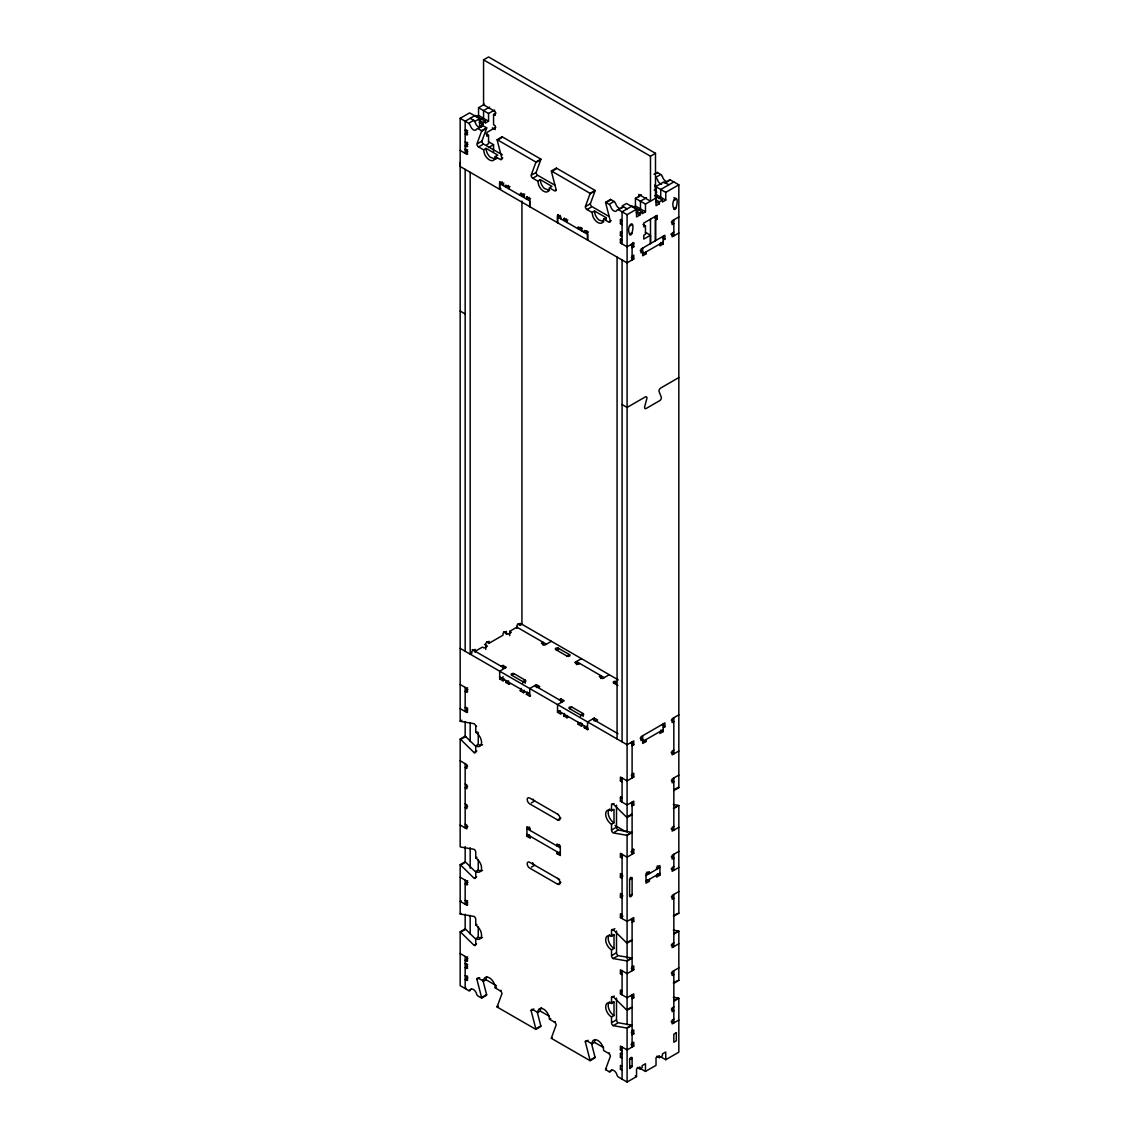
<?xml version="1.0" encoding="UTF-8"?>
<svg xmlns="http://www.w3.org/2000/svg" width="1139" height="1139" viewBox="0 0 1139 1139"><rect width="100%" height="100%" fill="white"/><g stroke="black" fill="none" stroke-linecap="round" stroke-linejoin="round"><path stroke-width="1.5" d="M460.17 162.493L460.17 166.508L627.091 262.881L633.768 259.023L633.768 255.164L632.102 256.133M500.918 188.59L499.665 189.316L499.665 181.599L503.011 183.536L503.851 183.052M530.546 198.471L529.72 198.955L529.72 206.657L529.72 200.877L499.665 183.536L499.665 189.316M558.366 214.531L557.541 215.015L557.541 222.731L557.541 216.937L560.203 215.399M588.422 231.886L587.582 232.356L587.582 240.073L587.582 234.292L557.541 216.937M645.471 232.342L650.483 235.232L650.483 243.589L650.483 219.172M655.495 198.3L655.495 153.324L650.483 156.214L650.483 201.19L638.794 194.442L638.794 197.004M483.562 149.821L486.068 148.369L497.757 155.118L495.251 156.57L494.269 159.745A8.258 4.77 60 0 1 484.559 154.135L483.562 149.821L478.551 146.931A2.363 1.367 60 0 1 476.885 144.041L481.583 131.241A2.363 1.367 60 0 0 481.655 130.729L486.666 127.839L482.651 125.603L481.569 126.187A4.727 2.734 60 0 1 481.099 126.927M495.251 156.57L500.249 159.46A2.363 1.367 60 0 0 501.929 158.492L497.216 140.268A2.378 1.367 60 0 1 497.159 139.67L502.157 136.78L540.883 159.147L535.885 162.037A2.363 1.367 60 0 1 535.814 162.55L531.101 175.335A2.363 1.367 60 0 0 532.781 178.225L537.779 181.129L540.285 179.677L551.974 186.426L549.468 187.864L548.485 191.053M592.009 212.423L594.515 210.986L606.19 217.734L603.684 219.172L602.702 222.347A8.258 4.77 60 0 1 593.006 216.752L592.009 212.423L586.998 209.533A2.363 1.367 60 0 1 585.332 206.643L590.03 193.844A2.363 1.367 60 0 0 590.102 193.345L595.113 190.441L556.387 168.088L551.376 170.978A2.378 1.367 60 0 0 551.447 171.576L556.145 189.8L555.305 190.284M632.102 1066.545L629.796 1068.553L629.596 1059.726A1.765 1.025 -60 0 1 630.849 1057.562A1.765 1.025 -60 0 1 632.102 1058.273L632.102 1066.545L630.849 1065.819M622.079 404.544L627.091 407.435L645.286 396.942A2.363 1.367 -60 0 1 646.838 398.622L644.617 406.879A2.363 1.367 -60 0 0 646.212 408.445L659.709 400.657A2.363 1.367 -60 0 0 661.303 397.255L659.082 391.56A2.363 1.367 -60 0 1 660.648 388.072L678.83 377.564M477.725 143.557L481.897 141.151L486.595 128.351A2.363 1.367 60 0 0 486.666 127.839M531.941 174.865L536.113 172.445L540.811 159.659A2.363 1.367 60 0 0 540.883 159.147M586.158 206.159L590.344 203.753L595.042 190.953A2.363 1.367 60 0 0 595.113 190.441M537.394 1012.656L540.811 1025.912A2.363 1.367 60 0 1 540.883 1026.495L535.885 1029.385L497.159 1007.033A2.363 1.367 60 0 1 497.216 1006.52L501.929 993.721A2.363 1.367 60 0 0 500.249 990.83L495.251 987.94A8.258 4.77 60 0 0 489.4 977.817A8.258 4.77 60 0 0 483.562 981.192L478.551 978.301A2.363 1.367 60 0 0 476.885 979.269L481.583 997.493A2.363 1.367 60 0 1 481.655 998.091L486.666 995.201A2.363 1.367 60 0 0 486.595 994.603L482.779 979.796M640.46 1068.539L645.471 1071.429L645.471 1063.726L642.14 1065.648L642.14 1067.585L639.89 1068.88L639.89 1066.958L636.544 1068.88L636.544 1076.583L627.091 1082.05L618.562 1077.124A2.363 1.367 60 0 1 616.982 1074.931A4.727 2.719 60 0 0 613.836 1070.546A4.727 2.719 60 0 0 610.689 1071.301A2.363 1.367 60 0 1 609.123 1071.671L605.592 1069.649A2.363 1.367 60 0 1 605.663 1069.137L610.362 1056.337A2.363 1.367 60 0 0 608.696 1053.447L603.684 1050.557A8.258 4.77 60 0 0 597.847 1040.434A8.258 4.77 60 0 0 592.009 1043.808L586.998 1040.918A2.363 1.367 60 0 0 585.332 1041.872L590.03 1060.11A2.363 1.367 60 0 1 590.102 1060.694L595.113 1057.804A2.363 1.367 60 0 0 595.042 1057.22L591.511 1043.538M668.735 180.275L670.302 179.891L678.83 184.817L678.83 787.661L673.832 790.551M492.319 127.867L495.237 129.547L495.237 125.703L493.571 124.735L493.571 114.455L495.237 115.409L495.237 111.565L483.562 104.816L483.562 59.84L488.574 56.95L655.495 153.324M475.732 746.415L465.652 736.52A2.363 1.367 60 0 0 465.168 736.164L460.17 739.054A2.363 1.367 60 0 1 460.64 739.41L474.08 752.594A2.363 1.367 60 0 0 475.746 751.64L475.746 745.86A8.258 4.77 60 0 0 481.583 742.486A8.258 4.77 60 0 0 475.746 732.363L475.746 726.582A2.363 1.367 60 0 0 474.08 723.692L460.64 721.357A2.363 1.367 60 0 1 460.17 721.172L460.17 118.328L469.624 112.861L479.619 118.655L479.619 126.372L482.95 124.436L482.95 122.514L479.192 120.35M467.844 151.8L465.168 153.338L465.168 121.218L475.219 115.409L485.2 121.218L485.2 123.14L488.546 121.218L478.551 115.409L478.551 107.707L484.573 104.233M483.534 110.611L489.585 107.123M476.33 116.705L478.551 115.409M469.524 122.77L473.696 120.35L475.276 122.542A4.727 2.734 60 0 0 480.345 127.34M479.619 118.655L475.219 121.204L470.179 118.328M488.546 121.218L488.546 113.501L494.568 110.027M481.313 119.609L483.562 118.314L483.562 110.597M466.008 129.732L465.168 130.202L467.673 130.686M493.571 114.455L496.077 113.003M482.95 122.514L485.2 121.218M467.673 132.622L465.168 134.06L467.673 134.544M460.17 118.328L468.699 123.24L470.265 125.432A4.727 2.734 60 0 0 473.411 129.832A4.727 2.734 60 0 0 476.558 129.077L482.31 126.287M481.583 131.241L485.755 128.835M465.168 142.09L467.673 142.574M495.849 127.283L486.88 132.451L486.88 136.31L488.546 135.342L488.546 143.699L486.88 144.667M467.958 144.34L465.168 145.949L467.673 146.433M466.008 148.995L465.168 149.48L467.673 149.964M478.551 146.931L482.722 144.525M460.17 150.448L466.848 154.306L467.673 153.822M498.056 139.784L502.228 137.378M488.546 147.557L493.557 144.667L493.557 151.345M501.089 158.976L502.755 158.008M499.665 183.536L502.342 181.998M535.814 162.55L539.986 160.143M503.851 184.974L503.011 185.458L503.011 183.536M508.578 185.458L505.787 187.067L505.787 185.144L509.133 187.067L509.959 186.582M532.781 178.239L536.953 175.819M552.273 171.092L556.458 168.686A2.378 1.367 60 0 1 556.387 168.088M522.758 193.972L520.252 195.424L521.092 193.004M520.252 193.488L523.598 195.424L524.424 194.94M524.424 196.862L523.598 197.346L523.598 195.424M529.165 197.346L526.375 198.955L527.215 196.549M590.03 193.844L594.202 191.437M566.439 218.873L563.663 220.482L564.488 218.062M563.663 218.546L566.994 220.482L567.834 219.998M586.998 209.533L591.169 207.127M603.684 219.172L608.696 222.062A2.363 1.367 60 0 0 610.362 221.108L605.663 202.884A2.378 1.367 60 0 1 605.592 202.286L610.604 199.396L614.619 201.802L615.701 203.625A4.727 2.734 60 0 0 618.847 208.01A4.727 2.734 60 0 0 621.994 207.255L623.574 206.885M654 174.338L657.345 172.416L661.36 174.808L662.442 176.63M606.503 202.4L609.835 200.464M609.949 203.838L614.12 201.432M660.022 174.922L655.85 177.328L657.431 179.521A4.727 2.734 60 0 0 661.56 184.319M581.175 227.601A1.765 1.025 0 0 1 580.634 227.387L578.128 228.825L578.128 226.903L581.46 228.825L582.3 228.341M633.213 207.298L635.434 206.017L635.434 198.314L641.456 194.826M678.83 184.817L665.76 192.363L665.76 200.08L655.722 194.313L655.722 186.597L663.838 181.913L668.849 184.803M582.3 230.277L581.46 230.761L581.46 228.825M605.592 202.286L609.607 204.693L610.689 206.515A4.727 2.734 60 0 0 613.836 210.9A4.727 2.734 60 0 0 616.982 210.145L622.734 207.355M666.13 182.297L670.302 179.891M654.185 190.028L655.438 189.302M587.026 230.761L584.25 232.356L584.25 230.434L587.582 232.356M631.533 206.344L622.079 211.797L622.079 243.931M640.445 201.204L646.496 197.702M673.832 181.927L660.72 189.487L660.72 197.204L658.499 198.485M609.536 221.578L611.202 220.624M656.278 194.598L655.438 195.082A2.363 1.367 60 0 0 656.619 195.196M618.562 209.775L627.091 214.687L636.544 209.234L636.544 216.937L639.89 215.015L639.89 213.093L636.132 210.914M635.434 198.314L645.471 204.08L657.417 197.189M622.079 224.654L620.413 223.685L620.413 219.827L621.239 219.357M638.21 210.202L640.46 208.893L640.46 201.19M620.413 223.685L621.239 223.201M639.89 213.093L642.14 211.783L642.14 213.719L645.471 211.783L645.471 204.08M655.608 199.681L659.353 201.845L662.414 200.08L662.414 202.002L665.76 200.08M659.353 201.845L659.353 203.767L656.021 205.703L656.021 197.987M629.596 226.092L632.102 224.654M673.832 200.564L676.324 199.111L673.832 197.673M622.079 232.683L620.413 231.715L620.413 235.574L621.239 235.09M632.102 247.775L633.768 246.821L633.768 242.963L627.091 246.821L620.413 242.963L620.413 239.105L621.239 238.62M629.596 234.121L632.102 232.683C635.918 216.866 625.453 225.522 629.596 234.121A1.765 1.025 -60 0 0 630.849 234.848A1.765 1.025 -60 0 0 632.102 232.683M673.832 208.594L676.324 207.141C680.154 191.324 669.689 199.994 673.832 208.594A1.765 1.025 -60 0 0 675.085 209.32A1.765 1.025 -60 0 0 676.324 207.141M650.483 235.232L643.806 239.09L643.806 235.232L645.471 234.278L645.471 225.921L643.806 226.889L643.806 223.03L657.16 215.328L657.16 219.172L655.495 220.14L655.495 240.699L655.495 216.282M620.413 242.963L621.239 242.479M678.83 216.937L672.152 220.795L672.152 224.654L673.832 223.685L671.327 222.247M673.832 232.043L672.152 233.011L672.152 236.855L678.83 233.011M663.268 240.058L664.934 239.105L664.934 235.246L641.015 249.057L641.015 252.915L642.681 251.947L640.175 250.509M642.667 253.883L663.254 241.995M646.012 251.947L646.012 253.883L642.681 255.805L642.667 248.103M663.254 236.214L663.268 243.917L659.922 245.853L659.922 243.917M475.191 651.266L482.423 647.094L484.089 648.048L487.435 646.126L484.502 644.432M486.595 641.784L489.101 643.236L503.011 635.206L503.011 633.27L506.342 631.348L506.342 634.437M509.688 635.69L509.688 631.348L516.921 627.176M517.761 623.802L520.252 625.24L521.933 624.286L521.933 201.09M501.345 666.358L503.011 665.404L506.342 667.326L499.665 671.184L499.665 678.887L503.011 680.823L503.851 680.339M460.17 684.511L466.848 688.369L467.673 687.885M551.418 641.3L544.741 645.158L541.395 643.236L543.075 642.268L543.075 645.158M467.958 689.65L465.168 691.259L467.673 691.743M499.665 678.887L503.281 676.808M503.851 678.403L503.011 680.823M514.145 673.747A1.765 1.025 0 0 0 511.639 673.747A1.765 1.025 0 0 0 511.639 675.199L514.145 673.747L525.264 680.182L525.264 683.258M555.875 649.657L558.366 648.219L569.5 654.64A1.765 1.025 0 0 1 569.5 656.078A1.765 1.025 0 0 1 566.994 656.078L555.875 649.657A1.765 1.025 0 0 1 555.875 648.219A1.765 1.025 0 0 1 558.366 648.219L558.366 649.657M505.787 680.496L505.787 682.418L508.578 680.823M466.008 707.162L465.168 707.646L467.673 708.131M505.787 682.418L509.133 684.354L509.959 683.87M467.844 709.953L465.168 711.491L465.168 687.401M460.17 708.6L466.848 712.459L467.673 711.975M566.994 656.078L569.5 654.64M460.17 721.172L461.836 720.204M460.64 721.357L461.48 720.887M521.092 688.369L520.252 690.775L523.598 692.697L524.424 692.227M520.252 690.775L521.092 690.291M524.424 690.291L523.598 692.697M538.064 687.557L539.729 686.603L536.398 684.667L529.72 688.526L529.72 696.242L530.546 695.758M581.46 658.655L574.782 662.514L578.128 664.436L579.794 663.468M527.215 691.9L526.375 694.306L529.72 696.242M526.375 694.306L529.165 692.697M475.746 726.582L476.586 726.098M461.48 738.94L465.652 736.52M475.746 732.363L476.999 731.637M475.746 745.86L478.252 744.408A8.258 4.77 60 0 0 482.552 744.721M559.206 699.773L560.872 698.805L564.218 700.741L557.541 704.585L557.541 712.302L560.872 714.224L560.872 712.302M474.08 752.594L476.857 751M609.28 674.715L602.602 678.573L599.271 676.637L600.936 675.683L600.936 678.573M557.541 712.302L560.317 710.693M467.673 766.106L465.168 767.558L466.848 768.512L466.848 764.668L460.17 760.809M572.006 707.162A1.765 1.025 0 0 0 569.5 707.162A1.765 1.025 0 0 0 569.5 708.6L572.006 707.162L583.125 713.584L583.125 716.474M616.242 681.62A1.765 1.025 0 0 0 613.736 681.62A1.765 1.025 0 0 0 613.736 683.073L616.242 681.62L616.242 683.073M564.488 713.427L563.663 715.833L566.994 717.755L567.834 717.285M563.663 715.833L564.488 715.349M467.673 786.351L465.168 787.789L466.848 788.758L466.848 784.899L465.168 783.931M578.128 722.254L578.128 724.19L580.904 722.582M582.3 723.706L581.46 726.113L582.3 725.628M595.925 720.973L597.605 720.005L594.259 718.083L587.582 721.941L587.582 729.643L588.422 729.159M584.25 725.785L584.25 727.721L587.026 726.113M467.673 806.27L465.168 807.708L466.848 808.676L466.848 804.817L465.168 803.849M467.844 826.401L465.168 827.953L465.168 763.7M678.83 714.865L672.152 718.723L672.152 722.582L673.832 721.613L671.327 720.175M531.386 802.895L534.718 800.959A3.545 2.05 60 0 1 532.952 799.094M632.102 745.703L633.768 744.749L633.768 740.891L627.091 744.749L460.17 648.376M663.268 727.707L664.934 726.753L664.934 722.895L641.015 736.705L641.015 740.564L642.681 739.595L640.175 738.157M642.667 741.532L663.254 729.643M646.012 739.595L646.012 741.532L642.681 743.454L642.667 735.751M663.254 723.863L663.268 731.565L659.922 733.488L659.922 731.565M475.732 939.162L465.652 929.267A2.363 1.367 60 0 0 465.168 928.911L460.17 931.802A2.363 1.367 60 0 1 460.64 932.158L474.08 945.342A2.363 1.367 60 0 0 475.746 944.388L475.746 938.607A8.258 4.77 60 0 0 481.583 935.233A8.258 4.77 60 0 0 475.746 925.11L475.746 919.33A2.363 1.367 60 0 0 474.08 916.439L460.64 914.104A2.363 1.367 60 0 1 460.17 913.919L460.17 864.7L465.168 861.81A2.363 1.367 60 0 1 465.652 862.166L475.732 872.047M460.17 864.7A2.363 1.367 60 0 1 460.64 865.056L464.812 862.65M460.64 865.056L474.08 878.24A2.363 1.367 60 0 0 475.746 877.272L475.746 871.492A8.258 4.77 60 0 0 481.583 868.117A8.258 4.77 60 0 0 475.746 857.994L476.999 857.283M529.607 827.042L526.93 828.594L560.317 847.857M632.102 774.136L633.768 773.182L633.768 777.026L627.091 780.884L620.413 777.026L620.413 780.884L621.239 780.4M673.832 750.046L672.152 751.014L672.152 754.858L678.83 751.014M530.276 830.516L530.276 828.594L526.93 826.658L526.93 836.297L529.436 834.859M558.153 814.485L529.72 798.069A3.545 2.05 60 0 0 527.215 799.521A3.545 2.05 60 0 0 529.72 803.849L557.541 819.909L560.872 817.987M475.746 871.492L478.252 870.039A8.258 4.77 60 0 0 481.028 870.837M460.17 877.258L466.848 881.116L467.673 880.632M474.906 877.756L476.586 876.788M467.958 882.398L465.168 884.006L467.673 884.49M632.102 805.942L633.768 804.974L633.768 801.13L627.091 804.974L620.413 801.13L620.413 797.272L621.239 796.787M612.341 804.476L614.006 803.522M620.413 801.13L621.239 800.646M611.515 824.237A8.258 4.77 60 0 1 605.663 814.114A8.258 4.77 60 0 1 611.515 810.74L614.006 809.302L614.006 822.785L611.515 824.237L611.515 830.018A2.363 1.367 60 0 0 613.181 832.908L626.607 835.243A2.363 1.367 60 0 1 627.091 835.428L632.102 832.538A2.363 1.367 60 0 0 631.618 832.353L618.192 830.018L614.006 832.424M461.167 900.778L460.17 901.348L466.848 905.206L467.673 904.722M678.83 775.104L672.152 778.962L672.152 782.806L673.832 781.852L671.327 780.4M559.491 844.497L556.985 845.935L556.985 844.013L560.317 845.935L560.317 855.574L556.985 853.652L556.985 851.716M465.168 900.394L467.673 900.864M467.844 902.7L465.168 904.238L465.168 880.148M531.386 867.135L534.718 865.213A3.545 2.05 60 0 1 532.625 862.693M556.985 853.652L559.491 852.2M627.447 816.706L631.618 814.285A2.363 1.367 60 0 0 632.102 814.641L627.091 817.546A2.363 1.367 60 0 1 626.607 817.19L613.181 804.006A2.363 1.367 60 0 0 611.515 804.96L611.515 810.74M674.188 789.711L678.36 787.305A2.363 1.367 60 0 0 678.83 787.661M460.17 913.919L460.996 913.435M611.515 830.018L615.686 827.612M626.607 835.243L630.778 832.823M673.348 808.249L677.52 805.843M673.832 808.448L678.83 805.558L678.83 913.307L673.832 916.197M460.64 932.158L464.812 929.751M475.746 925.11L476.999 924.384M559.619 879.579L529.72 862.323A3.545 2.05 60 0 0 527.215 863.761A3.545 2.05 60 0 0 529.72 868.103L557.541 884.163L560.872 882.241M475.746 938.607L478.252 937.155A8.258 4.77 60 0 0 482.552 937.454M632.928 848.982L633.768 849.466L633.768 853.325L627.091 857.183L620.413 853.325L620.413 857.183L622.919 855.731M632.102 850.434L633.768 849.466M673.832 826.345L672.152 827.298L672.152 831.157L678.83 827.298M474.906 944.872L476.586 943.904M460.17 953.557L466.848 957.415L467.673 956.931M467.958 958.696L465.168 960.305L467.673 960.775M466.008 963.352L465.168 963.836L467.673 964.32M622.079 874.524L620.413 873.556L620.413 877.414L622.919 875.976M467.673 966.242L465.168 967.694L467.673 968.164M629.596 879.821L632.102 878.383L632.102 894.442A1.765 1.025 -60 0 1 630.849 896.607A1.765 1.025 -60 0 1 629.596 895.895L629.596 879.821A1.765 1.025 -60 0 1 630.849 877.656A1.765 1.025 -60 0 1 632.102 878.383L630.422 877.414M678.83 851.403L672.152 855.247L672.152 859.105L673.832 858.137L671.327 856.699M465.168 975.724L467.673 976.208M467.958 977.974L465.168 979.568L467.673 980.053M646.012 875.492L659.922 867.462L657.246 865.925M646.012 881.273L659.922 873.243M476.885 979.269L479.661 977.661M622.079 894.442L620.413 893.474L620.413 897.333L622.919 895.895M673.832 866.494L672.152 867.462L672.152 871.321L678.83 867.462M649.358 879.336L649.358 881.273L646.012 883.195L646.012 873.556L649.358 871.634L649.358 873.556L646.852 872.104M656.591 869.384L656.591 867.448L659.922 865.526L659.922 875.165L656.591 877.087L656.591 875.165M466.008 988.083L465.168 988.567L465.168 956.447M629.596 895.895L632.102 894.442M483.562 981.192L486.068 979.754A8.258 4.77 60 0 1 486.766 976.949M460.17 931.802L460.17 985.676L468.699 990.603L471.204 989.15M495.251 987.94L496.504 987.214M482.423 997.009L486.595 994.603M622.079 914.688L620.413 913.72L620.413 917.578L622.919 916.126M500.249 990.83L501.089 990.346M678.83 891.552L672.152 895.411L672.152 899.269L673.832 898.301L671.327 896.849M616.512 931.047L616.512 952.759A2.363 1.367 60 0 0 618.192 955.649L631.618 957.984A2.363 1.367 60 0 1 632.102 958.184L627.091 961.074A2.363 1.367 60 0 0 626.607 960.875L613.181 958.554A2.363 1.367 60 0 1 611.515 955.649L611.515 949.869A8.258 4.77 60 0 1 605.663 939.76A8.258 4.77 60 0 1 611.515 936.386L611.515 930.606L614.846 928.669M632.102 922.391L633.768 921.423L633.768 917.578L627.091 921.423L620.413 917.578M611.515 936.386L614.006 934.934L614.006 948.431L611.515 949.869M497.216 1006.52L498.056 1006.036M497.159 1007.033L497.985 1006.549M611.515 930.606A2.363 1.367 60 0 1 613.181 929.638L626.607 942.821L627.447 942.337M628.002 942.01L630.778 940.415M673.348 915.841L676.694 913.905M632.102 940.287L627.091 943.177A2.363 1.367 60 0 1 626.607 942.821M612.341 955.18L616.512 952.759M613.181 958.554L617.352 956.134M535.885 1029.385A2.363 1.367 60 0 0 535.814 1028.802L531.101 1010.578L533.892 1008.969M627.447 960.391L631.618 957.984M674.188 933.411L678.36 931.004A2.363 1.367 60 0 1 678.83 931.189L678.83 980.408L673.832 983.299M531.101 1010.578A2.363 1.367 60 0 1 532.781 1009.61L537.779 1012.5L540.285 1011.062A8.258 4.77 60 0 1 541.523 1007.631M673.832 934.08L678.83 931.189M632.102 966.883L633.768 965.915L633.768 969.773L627.091 973.631L620.413 969.773L620.413 973.631L621.239 973.147M673.832 942.793L672.152 943.761L672.152 947.605L678.83 943.761M537.779 1012.5A8.258 4.77 60 0 1 543.63 1009.126A8.258 4.77 60 0 1 549.468 1019.248L550.721 1018.522M536.64 1028.318L540.811 1025.912M549.468 1019.248L554.479 1022.139L555.305 1021.655M616.512 998.163L616.512 1019.875A2.363 1.367 60 0 0 618.192 1022.765L631.618 1025.086A2.363 1.367 60 0 1 632.102 1025.285L627.091 1028.175A2.363 1.367 60 0 0 626.607 1027.99L613.181 1025.655A2.363 1.367 60 0 1 611.515 1022.765L611.515 1016.985A8.258 4.77 60 0 1 605.663 1006.862A8.258 4.77 60 0 1 611.515 1003.487L611.515 997.707L614.291 996.098M622.079 990.973L620.413 990.019L620.413 993.863L621.239 993.393M590.102 1060.694L551.376 1038.341L552.216 1037.857M611.515 1003.487L614.006 1002.049L614.006 1015.532L611.515 1016.985M678.83 967.851L672.152 971.709L672.152 975.554L673.832 974.6L671.327 973.147M632.102 998.689L633.768 997.721L633.768 993.863L627.091 997.721L620.413 993.863M611.515 997.707A2.363 1.367 60 0 1 613.181 996.739L626.607 1009.923L630.778 1007.517M673.348 982.943L676.694 981.021M632.102 1007.389L627.091 1010.279A2.363 1.367 60 0 1 626.607 1009.923M612.341 1022.281L616.512 1019.875M613.181 1025.655L617.352 1023.249M585.332 1041.872L588.108 1040.277M592.009 1043.808L594.515 1042.356A8.258 4.77 60 0 1 595.213 1039.551M627.447 1027.506L631.618 1025.086M674.188 1000.512L678.36 998.106A2.363 1.367 60 0 1 678.83 998.305L678.83 1052.18L665.76 1059.726L660.748 1056.835M673.832 1001.195L678.83 998.305M632.102 1030.966L633.768 1030.012L633.768 1033.87L632.102 1034.824M673.832 1006.876L672.152 1007.844L672.152 1011.703L673.832 1010.734L671.327 1009.282M590.87 1059.626L595.042 1057.22M608.696 1053.447L609.536 1052.963M632.102 1043.182L633.768 1042.213L633.768 1046.072L627.091 1049.93L620.413 1046.072L620.413 1049.93L621.239 1049.446M673.832 1019.092L672.152 1020.046L672.152 1023.904L678.83 1020.046M622.079 1058.273L620.413 1057.319L620.413 1053.461L621.239 1052.977M620.413 1057.319L621.239 1056.835M605.663 1069.137L606.503 1068.653M605.592 1069.649L606.432 1069.165M609.123 1071.671L611.899 1070.062M629.596 1059.726L632.102 1058.273M622.079 1066.303L620.413 1065.349L620.413 1069.194L621.239 1068.724M629.596 1067.756L632.102 1066.303M656.861 1056.195L659.353 1057.633L662.414 1055.867L662.414 1053.945L665.76 1052.009L665.76 1059.726M645.471 1071.429L656.021 1065.349L656.021 1057.633L659.353 1055.711L659.353 1057.633M663.966 182.781L665.304 182.781M549.567 190.498L544.328 188.419A8.258 4.77 60 0 1 540.285 179.677M603.784 221.792L598.544 219.727A8.258 4.77 60 0 1 594.515 210.986M673.32 804.49L678.36 805.358A2.363 1.367 60 0 1 678.83 805.558M673.32 930.122L678.36 931.004M673.32 997.237L678.36 998.106M483.562 59.84L650.483 156.214M655.722 186.597L665.76 192.363M654.882 195.751L662.414 200.08M655.608 201.603L659.353 203.767M478.551 107.707L488.546 113.501M635.434 206.017L645.471 211.783M654.654 217.734L657.16 219.172M632.102 206.017L642.14 211.783M636.544 209.234L626.507 203.468L622.108 206.002L627.119 208.893M479.192 122.272L482.95 124.436M636.132 212.851L639.89 215.015M670.786 234.136L673.832 235.901L673.832 219.827M478.138 128.693L481.655 130.729M497.159 139.67L535.885 162.037M551.376 170.978L590.102 193.345M486.04 133.904L488.546 135.342M642.966 224.483L645.471 225.921M662.428 237.652L664.934 239.105M488.546 141.777L493.557 144.667M660.762 242.479L663.268 243.917M620.413 219.827L622.079 220.795M502.37 154.89L483.562 144.041A2.363 1.367 60 0 1 481.897 141.151M555.149 185.358L537.779 175.335A2.363 1.367 60 0 1 536.113 172.445M609.365 216.666L592.009 206.643A2.363 1.367 60 0 1 590.344 203.753M549.468 187.864L554.479 190.754A2.363 1.367 60 0 0 556.145 189.8M632.928 242.479L633.768 242.963M620.413 235.574L622.079 236.542M620.413 239.105L622.079 240.073M630.978 245.212L633.768 246.821M643.521 252.431L646.012 253.883M526.375 197.019L529.72 198.955M557.541 215.015L560.872 216.937L560.872 218.873M631.262 257.585L633.768 259.023M460.17 311.061L465.168 313.965M520.794 623.631L618.292 679.912M516.779 627.091L546.407 644.19M604.282 677.605L576.462 661.545L576.462 664.621M613.736 683.073L617.908 685.479M509.688 631.348L511.354 632.316L508.022 634.238L503.637 631.704M662.428 725.301L664.934 726.753M660.762 730.127L663.268 731.565M671.156 752.352L673.832 753.904L673.832 717.755M643.521 740.079L646.012 741.532M472.229 649.557L504.677 668.294M534.718 685.635L562.538 701.695M592.593 719.051L617.993 733.701M630.978 743.141L633.768 744.749M511.639 675.199L522.758 681.62A1.765 1.025 0 0 0 525.264 681.62A1.765 1.025 0 0 0 525.264 680.182L522.758 681.62L522.758 683.073M569.5 708.6L580.634 715.036A1.765 1.025 0 0 0 583.125 715.036A1.765 1.025 0 0 0 583.125 713.584L580.634 715.036L580.634 716.474M499.665 676.965L529.72 694.306M557.541 710.366L587.582 727.721M578.128 724.19L581.46 726.113M584.25 727.721L587.582 729.643M631.262 775.588L633.768 777.026M620.413 780.884L622.079 781.852M620.413 797.272L622.079 798.225M631.262 803.536L633.768 804.974M671.156 828.651L673.832 830.189L673.832 777.994M615.003 825.476L625.767 831.684M671.156 868.815L673.832 870.353L673.832 854.293M630.978 851.716L633.768 853.325M657.431 873.713L659.922 875.165M620.413 857.183L622.079 858.137M646.852 879.821L649.358 881.273M620.413 877.414L622.079 878.383M526.93 834.374L560.317 853.652M526.93 836.297L530.276 838.233L530.276 836.297M620.413 897.333L622.079 898.301M465.168 824.095L466.848 825.063L466.848 828.907L460.17 825.063M630.978 919.828L633.768 921.423M671.156 945.099L673.832 946.651L673.832 894.442M631.262 968.335L633.768 969.773M620.413 973.631L622.079 974.6M631.262 996.283L633.768 997.721M671.156 1021.398L673.832 1022.936L673.832 970.741M631.262 1032.418L633.768 1033.87M630.978 1044.463L633.768 1046.072M620.413 1049.93L622.079 1050.884M620.413 1053.461L622.079 1054.429M486.068 979.754L496.447 985.748M540.285 1011.062L549.382 1016.301M594.515 1042.356L603.599 1047.609M637.384 1067.428L639.89 1068.88M635.291 1075.871L636.544 1076.583M620.413 1069.194L622.079 1070.162M481.655 998.091L478.138 996.056A2.363 1.367 60 0 1 476.558 993.863A4.727 2.719 60 0 0 473.411 989.478A4.727 2.719 60 0 0 470.265 990.232A2.363 1.367 60 0 1 468.699 990.603M654.754 185.002L656.719 192.605M537.779 181.129L538.775 185.443A8.258 4.77 60 0 0 548.485 191.053M632.102 243.931L632.102 259.991M632.102 741.859L632.102 777.994M632.102 802.084L632.102 854.293M632.102 918.532L632.102 970.741M632.102 994.831L632.102 1047.04M627.091 214.687L627.091 832.139M627.091 835.428L627.091 958.853M627.091 961.074L627.091 1024.687M627.091 1028.175L627.091 1082.05M622.079 259.991L622.079 741.859M622.079 777.994L622.079 802.084M622.079 854.293L622.079 918.532M622.079 970.741L622.079 994.831M622.079 1047.04L622.079 1079.16M617.067 257.101L617.067 738.969M616.512 805.202L616.512 827.128A2.363 1.367 60 0 0 618.192 830.018M594.259 718.083L594.259 720.973M566.994 220.482L566.994 222.404M566.994 715.833L566.994 717.755M560.872 698.805L560.872 701.695M536.398 684.667L536.398 687.557M520.252 625.24L520.252 623.318L516.921 625.24L516.921 628.329M509.133 187.067L509.133 188.989M509.133 682.418L509.133 684.354M503.011 665.404L503.011 668.294M489.101 643.236L489.101 641.3L485.755 643.236L485.755 649.401M478.252 732.42L478.252 744.408M478.252 859.546L478.252 870.039M478.252 926.662L478.252 937.155M475.746 857.994L475.746 852.214A2.363 1.367 60 0 0 474.08 849.324L460.64 847.003A2.363 1.367 60 0 1 460.17 846.804L460.17 739.054M475.191 652.419L475.191 649.33L471.845 651.266L471.845 653.188L470.179 654.156L470.179 172.288M470.179 722.724L470.179 741.546M470.179 847.729L470.179 868.274M470.179 915.4L470.179 934.094M466.848 131.17L466.848 135.028M466.848 143.058L466.848 146.917M466.848 150.448L466.848 154.306M466.848 688.369L466.848 692.227M466.848 708.6L466.848 712.459M466.848 881.116L466.848 884.975M466.848 901.348L466.848 905.206M466.848 957.415L466.848 961.259M466.848 964.804L466.848 968.648M466.848 976.678L466.848 980.537M465.168 169.398L465.168 651.266M465.168 721.542L465.168 736.947M465.168 846.562L465.168 861.952M465.168 914.204L465.168 929.509M524.723 194.185A1.765 1.025 0 0 1 523.314 194.185M557.541 814.129A3.545 2.05 60 0 1 560.046 818.471A3.545 2.05 60 0 1 557.541 819.909M557.541 878.383A3.545 2.05 60 0 1 560.046 882.725A3.545 2.05 60 0 1 557.541 884.163M614.006 822.785A8.258 4.77 60 0 1 608.667 815.666A8.258 4.77 60 0 1 609.721 808.989M482.552 870.353A8.258 4.77 60 0 1 481.84 870.694M614.006 1015.532A8.258 4.77 60 0 1 608.667 1008.414A8.258 4.77 60 0 1 609.721 1001.736M613.053 1001.58A8.258 4.77 60 0 1 614.006 1002.049M614.006 948.431A8.258 4.77 60 0 1 608.667 941.298A8.258 4.77 60 0 1 609.721 934.635M613.053 934.478A8.258 4.77 60 0 1 614.006 934.934M551.376 1038.341A2.363 1.367 60 0 1 551.447 1037.828L556.145 1025.029A2.363 1.367 60 0 0 554.479 1022.139M678.83 913.307A2.363 1.367 60 0 1 678.36 912.951M678.83 980.408A2.363 1.367 60 0 1 678.36 980.053M502.199 137.221A2.378 1.367 60 0 1 502.157 136.78M486.068 148.369A8.258 4.77 60 0 0 490.097 157.125L495.337 159.189A8.272 4.77 60 0 0 496.632 158.435M610.646 199.838A2.378 1.367 60 0 1 610.604 199.396M606.19 217.734A8.258 4.77 60 0 1 605.905 219.642M668.266 181.016A4.727 2.734 60 0 1 665.076 180.688A4.727 2.734 60 0 1 662.428 176.63M657.417 173A2.378 1.367 60 0 1 657.345 172.416M676.324 1032.746L673.832 1034.184L673.832 1042.213L676.324 1040.775L676.324 1032.746"/></g></svg>
